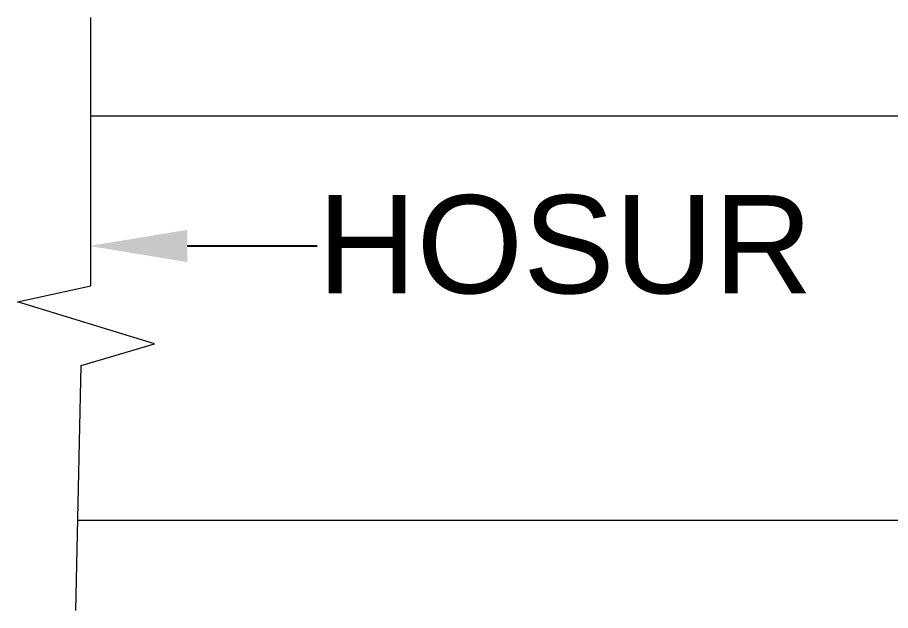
# Model space of a CAD drawing. Header units: metres. Extents: x -1560405 to -1559609, y 42907 to 43310.
# Drawn here: x -1560337.26 to -1560310.58, y 42984.62 to 43002.74 of the extents above; entities that cross this region are included whole.
import ezdxf
from ezdxf import colors
from ezdxf.entities.mleader import LeaderData, LeaderLine
from ezdxf.math import Vec2, Vec3

# ---------------------------------------------------------------- set-up
doc = ezdxf.new("R2010")
doc.units = ezdxf.units.M
doc.header["$LTSCALE"] = 750
doc.header["$MEASUREMENT"] = 0
doc.layers.get('0').update_dxf_attribs({"lineweight": 5})
doc.styles.get("Standard").update_dxf_attribs({"font": 'arial.ttf'})

msp = doc.modelspace()

# ---------------------------------------------------------------- linework, layer by layer
at = {"color": 0, "ltscale": 20}
for p, q in [((-1560335.01577, 42999.73221), (-1560252.34535, 42999.73221)), ((-1560335.41699, 42987.38014), (-1560274.42015, 42987.38014))]:
    msp.add_line(p, q, dxfattribs=at)
at = {"color": 0}
msp.add_lwpolyline([(-1560335.47623, 42984.61802), (-1560335.31559, 42992.10873), (-1560333.0663, 42992.76702), (-1560337.25935, 42994.05228), (-1560335.0132, 42994.5332), (-1560335.01726, 43002.73642)], dxfattribs=at)

# ---------------------------------------------------------------- leaders
at = {"color": 0, "ltscale": 20}
ml = msp.add_multileader_mtext('Standard', dxfattribs=at)
ml.set_content('HOSUR', color=5)
ml.set_leader_properties(color=252)
ml.build(insert=Vec2(0, 0))
ml.multileader.update_dxf_attribs({"leader_type": 2, "text_left_attachment_type": 2, "text_right_attachment_type": 2, "dogleg_length": 0.1, "arrow_head_size": 3})
ctx = ml.context
ctx.base_point, ctx.char_height, ctx.arrow_head_size, ctx.landing_gap_size, ctx.plane_origin = Vec3(-1560328.09949, 42995.75578), 3, 3, 0.01, Vec3(-1560329.82869, 42995.75578)
ctx.left_attachment, ctx.right_attachment = 2, 2
notes = []
notes.append((ctx, [(0, (1, 1, 0), (-1560328.19949, 42995.75578), (1, 0), 0.1, [(0, [(-1560335.06384, 42995.75578)], 0, [])])]))
ctx.mtext.insert, ctx.mtext.flow_direction = Vec3(-1560328.08949, 42997.30796), 5
for ctx, leaders in notes:
    for number, flags, end, landing, length, lines in leaders:
        leader = LeaderData()
        leader.index, (leader.has_last_leader_line, leader.has_dogleg_vector, leader.attachment_direction) = number, flags
        leader.last_leader_point, leader.dogleg_vector, leader.dogleg_length = Vec3(end), Vec3(landing), length
        for number, points, colour, breaks in lines:
            line = LeaderLine()
            line.index, line.vertices, line.color, line.breaks = number, Vec3.list(points), colors.encode_raw_color(colour), breaks
            leader.lines.append(line)
        ctx.leaders.append(leader)

doc.saveas('drawing.dxf')
